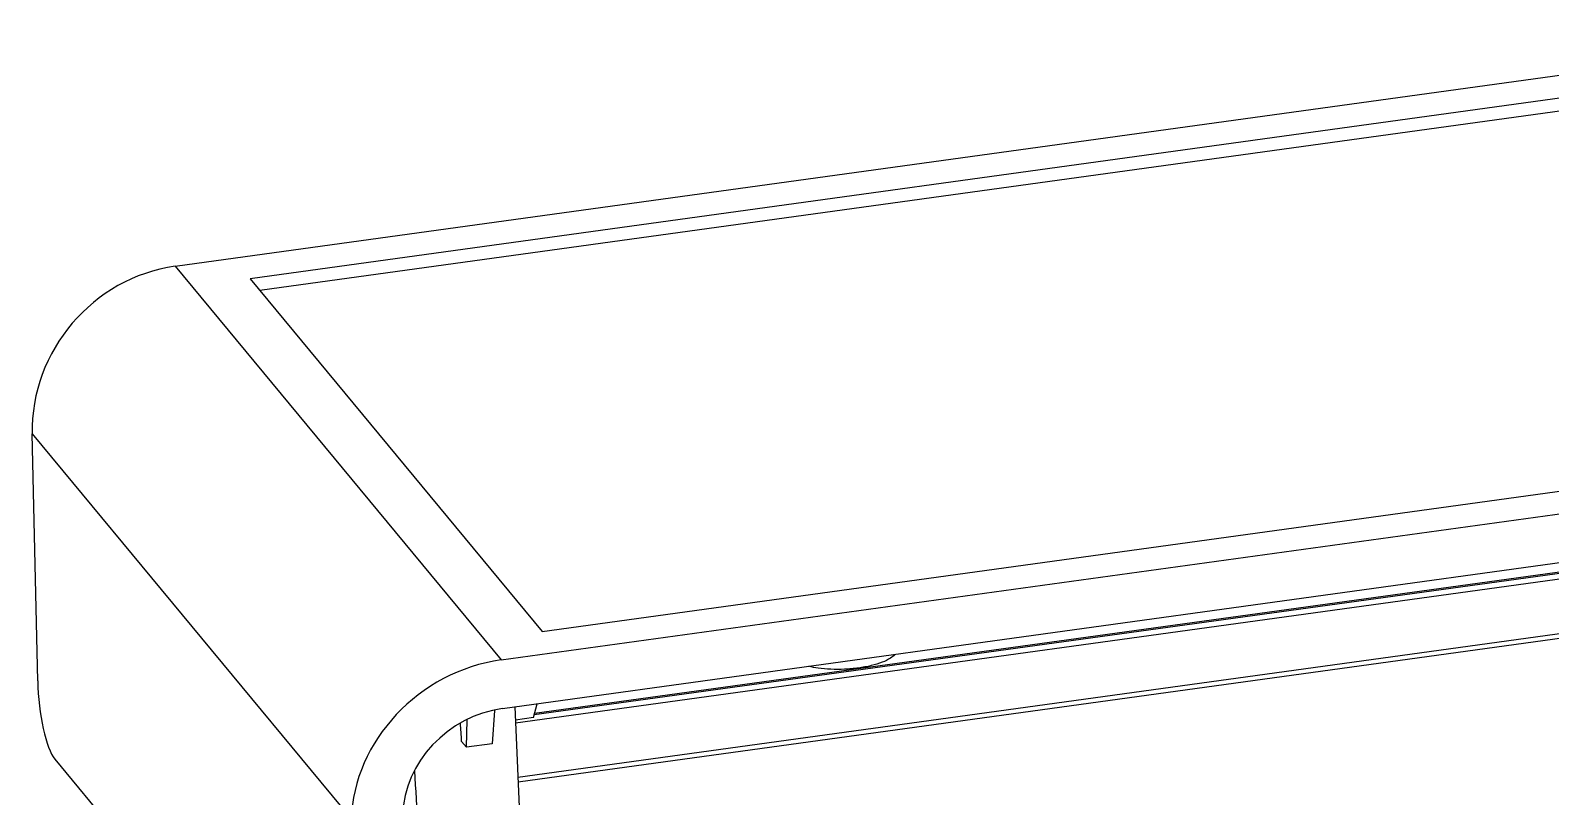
# Model space of a CAD drawing. Extents: x 2162 to 2434, y 31 to 217.
# Drawn here: x 2197.8 to 2254.9, y 80.4 to 109.2 of the extents above; entities that cross this region are included whole.
import ezdxf

# ---------------------------------------------------------------- set-up
doc = ezdxf.new("R2010")
doc.units = 0
doc.header["$LTSCALE"] = 30.734
doc.header["$MEASUREMENT"] = 0
doc.layers.get('0').update_dxf_attribs({"linetype": 'CONTINUOUS'})

msp = doc.modelspace()

# ---------------------------------------------------------------- linework, layer by layer
at = {"color": 7, "linetype": 'Continuous'}
for p, q in [((2203.263, 100.321), (2267.497, 109.188)), ((2265.951, 108.115), (2206.087, 99.851)), ((2265.945, 107.625), (2206.45, 99.412)), ((2203.263, 100.321), (2215.511, 85.524)), ((2206.087, 99.851), (2217.058, 86.597)), ((2217.058, 86.597), (2276.921, 94.861)), ((2215.511, 85.524), (2279.745, 94.391)), ((2197.896, 94.023), (2209.884, 79.539)), ((2198.1, 84.736), (2197.896, 94.023)), ((2215.564, 83.699), (2279.798, 92.567)), ((2216.055, 83.156), (2268.482, 90.393)), ((2216.754, 83.474), (2268.317, 90.593)), ((2216.769, 83.527), (2268.247, 90.633)), ((2216.143, 81.116), (2260.374, 87.222)), ((2216.15, 80.941), (2260.269, 87.031)), ((2215.257, 83.625), (2215.173, 82.373)), ((2216.029, 83.763), (2216.354, 76.212)), ((2216.721, 83.359), (2216.87, 83.88)), ((2214.209, 82.24), (2214.236, 83.268)), ((2216.721, 83.359), (2216.05, 83.266)), ((2214.209, 82.24), (2214.028, 82.46)), ((2215.173, 82.373), (2214.209, 82.24)), ((2198.747, 81.792), (2209.002, 69.402))]:
    msp.add_line(p, q, dxfattribs=at)
for centre, major_axis, ratio, start_param, end_param in [((2203.695, 94.517), (3.904, 4.57), 0.938945, 0.8128, 2.331237), ((2215.67, 80.05), (4.953, 3.396), 0.881426, 1.054496, 2.572932), ((2198.75, 84.158), (-0.216, 2.494), 0.246583, 1.315616, 2.799146), ((2215.67, 80.05), (3.302, 2.264), 0.881426, 1.054496, 2.572932), ((2210.818, 121.23), (-9.162, 129.994), 0.003827, -1.873919, -1.868356), ((2212.301, 121.01), (-6.191, 129.553), 0.015668, -4.402107, -4.367615)]:
    msp.add_ellipse(centre, major_axis=major_axis, ratio=ratio, start_param=start_param, end_param=end_param, dxfattribs=at)
for points, start_tangent, end_tangent in [([(2230.311, 85.729), (2230.142, 85.592), (2229.828, 85.438), (2229.413, 85.31), (2228.932, 85.22)], (-0.664898, -0.746934), (-0.990605, -0.136752)), ([(2228.932, 85.22), (2228.416, 85.173), (2227.896, 85.172), (2227.418, 85.216), (2227.076, 85.284)], (-0.990605, -0.136752), (-0.967855, 0.251509))]:
    msp.add_spline(points, degree=3, dxfattribs=dict(at, start_tangent=start_tangent, end_tangent=end_tangent))

doc.saveas('drawing.dxf')
